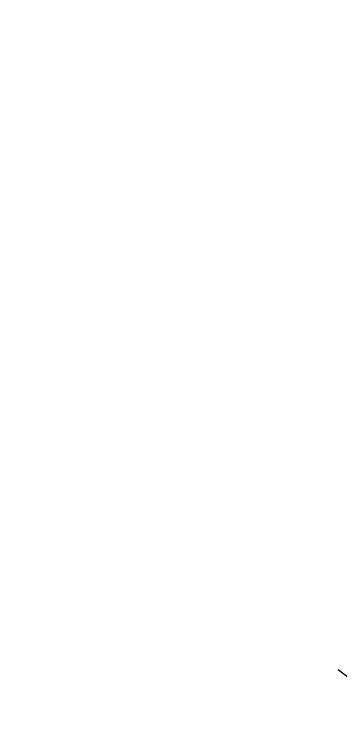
# Model space of a CAD drawing. Header units: millimetres. Extents: x 922366 to 1647943, y -534868 to 518781.
# Drawn here: x 1613367 to 1621854, y 270783 to 289019 of the extents above; entities that cross this region are included whole.
import ezdxf
from ezdxf.xclip import XClip

# ---------------------------------------------------------------- set-up
doc = ezdxf.new("R2010")
doc.units = ezdxf.units.MM
doc.header["$XCLIPFRAME"] = 0
doc.layers.get('Defpoints').update_dxf_attribs({"color": 137})
for name, color, linetype in [('A-SYM', 6, 'Continuous'), ('SYM', 6, 'Continuous'), ('XR-PLAN$0$WALL-D', 252, 'Continuous')]:
    doc.layers.add(name, color=color, linetype=linetype)

# ---------------------------------------------------------------- blocks, each defined once
blk = doc.blocks.new('XR-PLAN$0$sheet-line')
at = {"layer": 'Defpoints'}
blk.add_lwpolyline([(168200, -356400), (0, -356400), (0, -237600), (168200, -237600)], close=True, dxfattribs=at)
blk = doc.blocks.new('XR-PLAN')
at = {"layer": 'XR-PLAN$0$WALL-D'}
for p in [(336400, 356400), (504600, 356400)]:
    blk.add_blockref('XR-PLAN$0$sheet-line', p, dxfattribs=at)
blk = doc.blocks.new('*U553')
at = {"layer": 'A-SYM', "color": 6}
blk.add_lwpolyline([(840.1, 0), (1040.1, 0)], dxfattribs=at)

msp = doc.modelspace()

# ---------------------------------------------------------------- block references
ref = msp.add_blockref('XR-PLAN', (1582581.5, 243420.1), dxfattribs=dict(xscale=0.1059569368274821, yscale=0.1059569368274821, zscale=0.1059569368274821, rotation=52.59262975871393))
XClip(ref).set_block_clipping_path([(376192.7382297052, 14470.040946157), (450675.0095821283, 87574.9566662952)])
at = {"layer": 'SYM', "xscale": 9.924815164094577, "yscale": 9.924815164094577, "zscale": 9.924815164094577, "rotation": 322.5926297587046}
msp.add_blockref('*U553', (1615158.8, 277053.6), dxfattribs=at)

doc.saveas('drawing.dxf')
